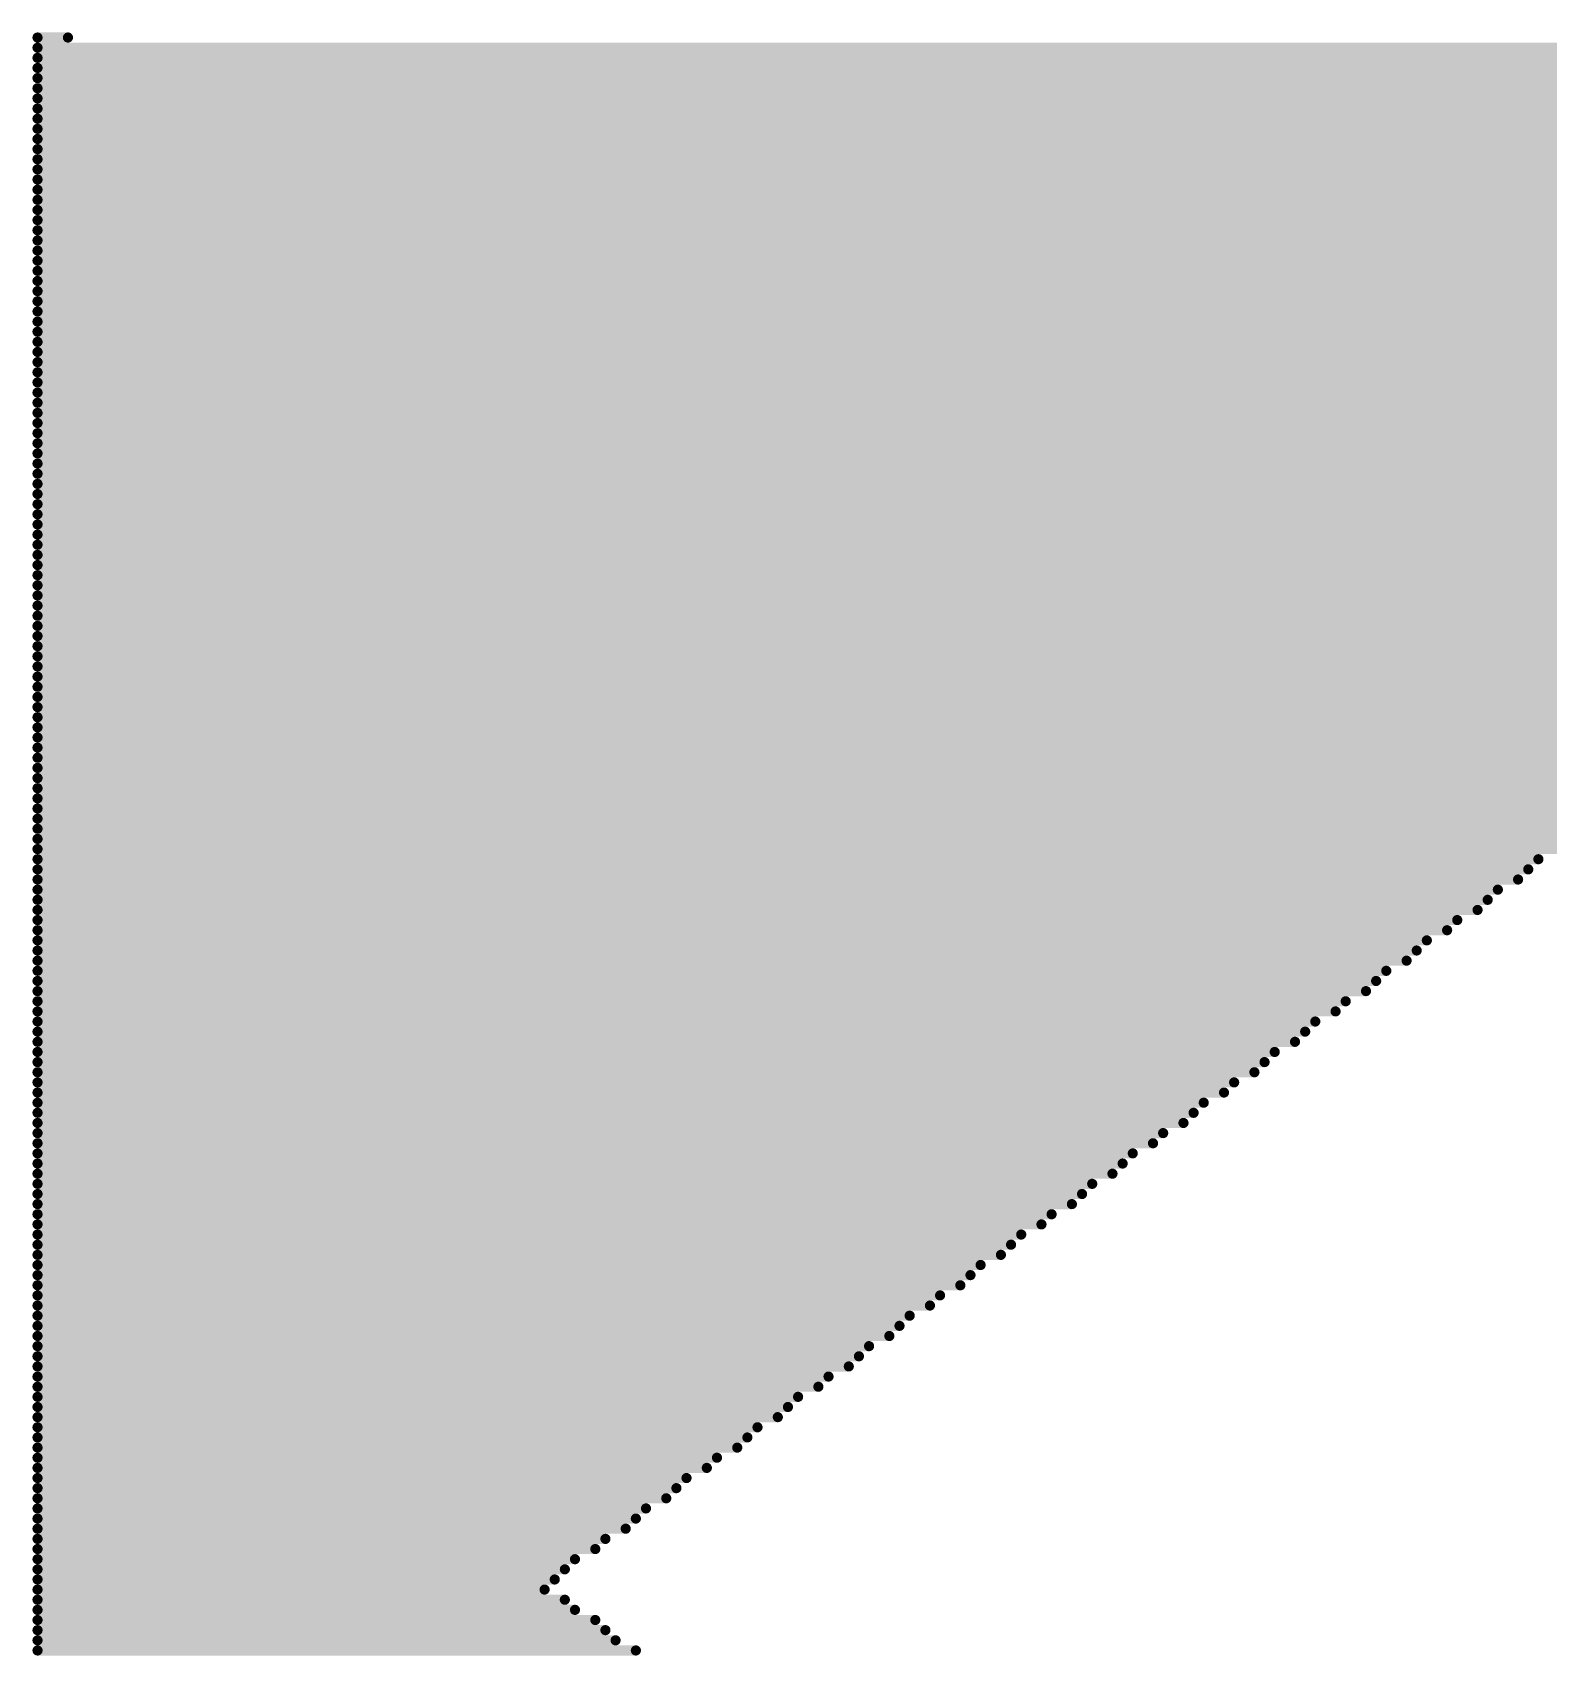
# Model space of a CAD drawing. Header units: millimetres. Extents: x 56 to 179, y 42 to 122.
# Drawn here: x 66.77 to 70.236, y 90.888 to 94.599 of the extents above; entities that cross this region are included whole.
import ezdxf

# ---------------------------------------------------------------- set-up
doc = ezdxf.new("R2010")
doc.units = ezdxf.units.MM
for name, color, linetype in [('BottomLayer', 5, 'Continuous'), ('MultiLayer', 9, 'Continuous'), ('TopLayer', 1, 'Continuous'), ('TopOverlay', 2, 'Continuous'), ('ViaHoleLayer', 16, 'Continuous')]:
    doc.layers.add(name, color=color, linetype=linetype)

msp = doc.modelspace()

# ---------------------------------------------------------------- linework, layer by layer
at = {"layer": 'BottomLayer', "const_width": 0.25}
msp.add_lwpolyline([(67.875, 92, 1), (68.125, 92, 1)], format="xyb", close=True, dxfattribs=at)
at = {"layer": 'MultiLayer', "const_width": 0.25}
msp.add_lwpolyline([(67.875, 92, 1), (68.125, 92, 1)], format="xyb", close=True, dxfattribs=at)
at = {"layer": 'TopLayer', "const_width": 0.25}
msp.add_lwpolyline([(67.875, 92, 1), (68.125, 92, 1)], format="xyb", close=True, dxfattribs=at)
at = {"layer": 'TopOverlay', "const_width": 0.0232}
for points in [[(66.7812, 94.587), (66.8508, 94.587)], [(66.7812, 94.5638), (77.9816, 94.5638)], [(66.7812, 94.5406), (77.9816, 94.5406)], [(66.7812, 94.5175), (77.9816, 94.5175)], [(66.7812, 94.4943), (77.9816, 94.4943)], [(66.7812, 94.4711), (77.9816, 94.4711)], [(66.7812, 94.4479), (77.9816, 94.4479)], [(66.7812, 94.4247), (77.9816, 94.4247)], [(66.7812, 94.4015), (77.9816, 94.4015)], [(66.7812, 94.3783), (77.9816, 94.3783)], [(66.7812, 94.3551), (77.9816, 94.3551)], [(66.7812, 94.3319), (77.9816, 94.3319)], [(66.7812, 94.3088), (77.9816, 94.3088)], [(66.7812, 94.2856), (72.393, 94.2856)], [(66.7812, 94.2624), (72.3698, 94.2624)], [(66.7812, 94.2392), (72.3234, 94.2392)], [(66.7812, 94.216), (72.3003, 94.216)], [(66.7812, 94.1928), (72.2539, 94.1928)], [(66.7812, 94.1696), (72.2307, 94.1696)], [(66.7812, 94.1464), (72.2075, 94.1464)], [(66.7812, 94.1232), (72.1611, 94.1232)], [(66.7812, 94.1), (72.1379, 94.1)], [(66.7812, 94.0769), (72.1147, 94.0769)], [(66.7812, 94.0537), (72.0684, 94.0537)], [(66.7812, 94.0305), (72.0452, 94.0305)], [(66.7812, 94.0073), (71.9988, 94.0073)], [(66.7812, 93.9841), (71.9756, 93.9841)], [(66.7812, 93.9609), (71.9524, 93.9609)], [(66.7812, 93.9377), (71.906, 93.9377)], [(66.7812, 93.9145), (71.8829, 93.9145)], [(66.7812, 93.8913), (71.8597, 93.8913)], [(66.7812, 93.8682), (71.8133, 93.8682)], [(66.7812, 93.845), (71.7901, 93.845)], [(66.7812, 93.8218), (71.7437, 93.8218)], [(66.7812, 93.7986), (71.7205, 93.7986)], [(66.7812, 93.7754), (71.6973, 93.7754)], [(66.7812, 93.7522), (71.651, 93.7522)], [(66.7812, 93.729), (71.6278, 93.729)], [(66.7812, 93.7058), (71.6046, 93.7058)], [(66.7812, 93.6826), (71.5582, 93.6826)], [(66.7812, 93.6595), (71.535, 93.6595)], [(66.7812, 93.6363), (71.4886, 93.6363)], [(66.7812, 93.6131), (71.4654, 93.6131)], [(66.7812, 93.5899), (71.4423, 93.5899)], [(66.7812, 93.5667), (71.3959, 93.5667)], [(66.7812, 93.5435), (71.3727, 93.5435)], [(66.7812, 93.5203), (71.3495, 93.5203)], [(66.7812, 93.4971), (71.3031, 93.4971)], [(66.7812, 93.4739), (71.2799, 93.4739)], [(66.7812, 93.4507), (71.2336, 93.4507)], [(66.7812, 93.4276), (71.2104, 93.4276)], [(66.7812, 93.4044), (71.1872, 93.4044)], [(66.7812, 93.3812), (71.1408, 93.3812)], [(66.7812, 93.358), (71.1176, 93.358)], [(66.7812, 93.3348), (71.0944, 93.3348)], [(66.7812, 93.3116), (71.048, 93.3116)], [(66.7812, 93.2884), (71.0248, 93.2884)], [(66.7812, 93.2652), (70.9785, 93.2652)], [(66.7812, 93.242), (70.9553, 93.242)], [(66.7812, 93.2189), (70.9321, 93.2189)], [(66.7812, 93.1957), (70.8857, 93.1957)], [(66.7812, 93.1725), (70.8625, 93.1725)], [(66.7812, 93.1493), (70.8393, 93.1493)], [(66.7812, 93.1261), (70.7929, 93.1261)], [(66.7812, 93.1029), (70.7698, 93.1029)], [(66.7812, 93.0797), (70.7234, 93.0797)], [(66.7812, 93.0565), (70.7002, 93.0565)], [(66.7812, 93.0333), (70.677, 93.0333)], [(66.7812, 93.0101), (70.6306, 93.0101)], [(66.7812, 92.987), (70.6074, 92.987)], [(66.7812, 92.9638), (70.5843, 92.9638)], [(66.7812, 92.9406), (70.5379, 92.9406)], [(66.7812, 92.9174), (70.5147, 92.9174)], [(66.7812, 92.8942), (70.4683, 92.8942)], [(66.7812, 92.871), (70.4451, 92.871)], [(66.7812, 92.8478), (70.4219, 92.8478)], [(66.7812, 92.8246), (70.3755, 92.8246)], [(66.7812, 92.8014), (70.3524, 92.8014)], [(66.7812, 92.7783), (70.3292, 92.7783)], [(66.7812, 92.7551), (70.2828, 92.7551)], [(66.7812, 92.7319), (70.2596, 92.7319)], [(66.7812, 92.7087), (70.2132, 92.7087)], [(66.7812, 92.6855), (70.19, 92.6855)], [(66.7812, 92.6623), (70.1668, 92.6623)], [(66.7812, 92.6391), (70.1205, 92.6391)], [(66.7812, 92.6159), (70.0973, 92.6159)], [(66.7812, 92.5927), (70.0741, 92.5927)], [(66.7812, 92.5696), (70.0277, 92.5696)], [(66.7812, 92.5464), (70.0045, 92.5464)], [(66.7812, 92.5232), (69.9581, 92.5232)], [(66.7812, 92.5), (69.935, 92.5)], [(66.7812, 92.4768), (69.9118, 92.4768)], [(66.7812, 92.4536), (69.8654, 92.4536)], [(66.7812, 92.4304), (69.8422, 92.4304)], [(66.7812, 92.4072), (69.819, 92.4072)], [(66.7812, 92.384), (69.7726, 92.384)], [(66.7812, 92.3608), (69.7494, 92.3608)], [(66.7812, 92.3377), (69.7031, 92.3377)], [(66.7812, 92.3145), (69.6799, 92.3145)], [(66.7812, 92.2913), (69.6567, 92.2913)], [(66.7812, 92.2681), (69.6103, 92.2681)], [(66.7812, 92.2449), (69.5871, 92.2449)], [(66.7812, 92.2217), (69.5639, 92.2217)], [(66.7812, 92.1985), (69.5175, 92.1985)], [(66.7812, 92.1753), (69.4944, 92.1753)], [(66.7812, 92.1521), (69.448, 92.1521)], [(66.7812, 92.129), (69.4248, 92.129)], [(66.7812, 92.1058), (69.4016, 92.1058)], [(66.7812, 92.0826), (69.3552, 92.0826)], [(66.7812, 92.0594), (69.332, 92.0594)], [(66.7812, 92.0362), (69.2857, 92.0362)], [(66.7812, 92.013), (69.2625, 92.013)], [(66.7812, 91.9898), (69.2393, 91.9898)], [(66.7812, 91.9666), (69.1929, 91.9666)], [(66.7812, 91.9434), (69.1697, 91.9434)], [(66.7812, 91.9203), (69.1465, 91.9203)], [(66.7812, 91.8971), (69.1001, 91.8971)], [(66.7812, 91.8739), (69.0769, 91.8739)], [(66.7812, 91.8507), (69.0306, 91.8507)], [(66.7812, 91.8275), (69.0074, 91.8275)], [(66.7812, 91.8043), (68.9842, 91.8043)], [(66.7812, 91.7811), (68.9378, 91.7811)], [(66.7812, 91.7579), (68.9146, 91.7579)], [(66.7812, 91.7347), (68.8914, 91.7347)], [(66.7812, 91.7116), (68.845, 91.7116)], [(66.7812, 91.6884), (68.8219, 91.6884)], [(66.7812, 91.6652), (68.7755, 91.6652)], [(66.7812, 91.642), (68.7523, 91.642)], [(66.7812, 91.6188), (68.7291, 91.6188)], [(66.7812, 91.5956), (68.6827, 91.5956)], [(66.7812, 91.5724), (68.6595, 91.5724)], [(66.7812, 91.5492), (68.6363, 91.5492)], [(66.7812, 91.526), (68.59, 91.526)], [(66.7812, 91.5028), (68.5668, 91.5028)], [(66.7812, 91.4797), (68.5204, 91.4797)], [(66.7812, 91.4565), (68.4972, 91.4565)], [(66.7812, 91.4333), (68.474, 91.4333)], [(66.7812, 91.4101), (68.4276, 91.4101)], [(66.7812, 91.3869), (68.4045, 91.3869)], [(66.7812, 91.3637), (68.3813, 91.3637)], [(66.7812, 91.3405), (68.3349, 91.3405)], [(66.7812, 91.3173), (68.3117, 91.3173)], [(66.7812, 91.2941), (68.2653, 91.2941)], [(66.7812, 91.271), (68.2421, 91.271)], [(66.7812, 91.2478), (68.2189, 91.2478)], [(66.7812, 91.2246), (68.1726, 91.2246)], [(66.7812, 91.2014), (68.1494, 91.2014)], [(66.7812, 91.1782), (68.1262, 91.1782)], [(66.7812, 91.155), (68.0798, 91.155)], [(66.7812, 91.1318), (68.0566, 91.1318)], [(66.7812, 91.1086), (68.0102, 91.1086)], [(66.7812, 91.0854), (67.987, 91.0854)], [(66.7812, 91.0622), (67.9639, 91.0622)], [(66.7812, 91.0391), (67.9407, 91.0391)], [(66.7812, 91.0159), (67.987, 91.0159)], [(66.7812, 90.9927), (68.0102, 90.9927)], [(66.7812, 90.9695), (68.0566, 90.9695)], [(66.7812, 90.9463), (68.0798, 90.9463)], [(66.7812, 90.9231), (68.103, 90.9231)], [(66.7812, 90.8999), (68.1494, 90.8999)]]:
    msp.add_lwpolyline(points, dxfattribs=at)
at = {"layer": 'TopOverlay', "const_width": 0.0116}
for points in [[(66.7754, 94.587, 1), (66.787, 94.587, 1)], [(66.7754, 94.5638, 1), (66.787, 94.5638, 1)], [(66.845, 94.587, 1), (66.8566, 94.587, 1)], [(66.7754, 94.5406, 1), (66.787, 94.5406, 1)], [(66.7754, 94.5175, 1), (66.787, 94.5175, 1)], [(66.7754, 94.4943, 1), (66.787, 94.4943, 1)], [(66.7754, 94.4711, 1), (66.787, 94.4711, 1)], [(66.7754, 94.4479, 1), (66.787, 94.4479, 1)], [(66.7754, 94.4247, 1), (66.787, 94.4247, 1)], [(66.7754, 94.4015, 1), (66.787, 94.4015, 1)], [(66.7754, 94.3783, 1), (66.787, 94.3783, 1)], [(66.7754, 94.3551, 1), (66.787, 94.3551, 1)], [(66.7754, 94.3319, 1), (66.787, 94.3319, 1)], [(66.7754, 94.3088, 1), (66.787, 94.3088, 1)], [(66.7754, 94.2856, 1), (66.787, 94.2856, 1)], [(66.7754, 94.2624, 1), (66.787, 94.2624, 1)], [(66.7754, 94.2392, 1), (66.787, 94.2392, 1)], [(66.7754, 94.216, 1), (66.787, 94.216, 1)], [(66.7754, 94.1928, 1), (66.787, 94.1928, 1)], [(66.7754, 94.1696, 1), (66.787, 94.1696, 1)], [(66.7754, 94.1464, 1), (66.787, 94.1464, 1)], [(66.7754, 94.1232, 1), (66.787, 94.1232, 1)], [(66.7754, 94.1, 1), (66.787, 94.1, 1)], [(66.7754, 94.0769, 1), (66.787, 94.0769, 1)], [(66.7754, 94.0537, 1), (66.787, 94.0537, 1)], [(66.7754, 94.0305, 1), (66.787, 94.0305, 1)], [(66.7754, 94.0073, 1), (66.787, 94.0073, 1)], [(66.7754, 93.9841, 1), (66.787, 93.9841, 1)], [(66.7754, 93.9609, 1), (66.787, 93.9609, 1)], [(66.7754, 93.9377, 1), (66.787, 93.9377, 1)], [(66.7754, 93.9145, 1), (66.787, 93.9145, 1)], [(66.7754, 93.8913, 1), (66.787, 93.8913, 1)], [(66.7754, 93.8682, 1), (66.787, 93.8682, 1)], [(66.7754, 93.845, 1), (66.787, 93.845, 1)], [(66.7754, 93.8218, 1), (66.787, 93.8218, 1)], [(66.7754, 93.7986, 1), (66.787, 93.7986, 1)], [(66.7754, 93.7754, 1), (66.787, 93.7754, 1)], [(66.7754, 93.7522, 1), (66.787, 93.7522, 1)], [(66.7754, 93.729, 1), (66.787, 93.729, 1)], [(66.7754, 93.7058, 1), (66.787, 93.7058, 1)], [(66.7754, 93.6826, 1), (66.787, 93.6826, 1)], [(66.7754, 93.6595, 1), (66.787, 93.6595, 1)], [(66.7754, 93.6363, 1), (66.787, 93.6363, 1)], [(66.7754, 93.6131, 1), (66.787, 93.6131, 1)], [(66.7754, 93.5899, 1), (66.787, 93.5899, 1)], [(66.7754, 93.5667, 1), (66.787, 93.5667, 1)], [(66.7754, 93.5435, 1), (66.787, 93.5435, 1)], [(66.7754, 93.5203, 1), (66.787, 93.5203, 1)], [(66.7754, 93.4971, 1), (66.787, 93.4971, 1)], [(66.7754, 93.4739, 1), (66.787, 93.4739, 1)], [(66.7754, 93.4507, 1), (66.787, 93.4507, 1)], [(66.7754, 93.4276, 1), (66.787, 93.4276, 1)], [(66.7754, 93.4044, 1), (66.787, 93.4044, 1)], [(66.7754, 93.3812, 1), (66.787, 93.3812, 1)], [(66.7754, 93.358, 1), (66.787, 93.358, 1)], [(66.7754, 93.3348, 1), (66.787, 93.3348, 1)], [(66.7754, 93.3116, 1), (66.787, 93.3116, 1)], [(66.7754, 93.2884, 1), (66.787, 93.2884, 1)], [(66.7754, 93.2652, 1), (66.787, 93.2652, 1)], [(66.7754, 93.242, 1), (66.787, 93.242, 1)], [(66.7754, 93.2189, 1), (66.787, 93.2189, 1)], [(66.7754, 93.1957, 1), (66.787, 93.1957, 1)], [(66.7754, 93.1725, 1), (66.787, 93.1725, 1)], [(66.7754, 93.1493, 1), (66.787, 93.1493, 1)], [(66.7754, 93.1261, 1), (66.787, 93.1261, 1)], [(66.7754, 93.1029, 1), (66.787, 93.1029, 1)], [(66.7754, 93.0797, 1), (66.787, 93.0797, 1)], [(66.7754, 93.0565, 1), (66.787, 93.0565, 1)], [(66.7754, 93.0333, 1), (66.787, 93.0333, 1)], [(66.7754, 93.0101, 1), (66.787, 93.0101, 1)], [(66.7754, 92.987, 1), (66.787, 92.987, 1)], [(66.7754, 92.9638, 1), (66.787, 92.9638, 1)], [(66.7754, 92.9406, 1), (66.787, 92.9406, 1)], [(66.7754, 92.9174, 1), (66.787, 92.9174, 1)], [(66.7754, 92.8942, 1), (66.787, 92.8942, 1)], [(66.7754, 92.871, 1), (66.787, 92.871, 1)], [(66.7754, 92.8478, 1), (66.787, 92.8478, 1)], [(66.7754, 92.8246, 1), (66.787, 92.8246, 1)], [(66.7754, 92.8014, 1), (66.787, 92.8014, 1)], [(66.7754, 92.7783, 1), (66.787, 92.7783, 1)], [(66.7754, 92.7551, 1), (66.787, 92.7551, 1)], [(66.7754, 92.7319, 1), (66.787, 92.7319, 1)], [(66.7754, 92.7087, 1), (66.787, 92.7087, 1)], [(70.2074, 92.7087, 1), (70.219, 92.7087, 1)], [(66.7754, 92.6855, 1), (66.787, 92.6855, 1)], [(70.1842, 92.6855, 1), (70.1958, 92.6855, 1)], [(66.7754, 92.6623, 1), (66.787, 92.6623, 1)], [(66.7754, 92.6391, 1), (66.787, 92.6391, 1)], [(70.1147, 92.6391, 1), (70.1263, 92.6391, 1)], [(70.161, 92.6623, 1), (70.1726, 92.6623, 1)], [(66.7754, 92.6159, 1), (66.787, 92.6159, 1)], [(70.0915, 92.6159, 1), (70.1031, 92.6159, 1)], [(66.7754, 92.5927, 1), (66.787, 92.5927, 1)], [(66.7754, 92.5696, 1), (66.787, 92.5696, 1)], [(70.0219, 92.5696, 1), (70.0335, 92.5696, 1)], [(70.0683, 92.5927, 1), (70.0799, 92.5927, 1)], [(66.7754, 92.5464, 1), (66.787, 92.5464, 1)], [(66.7754, 92.5232, 1), (66.787, 92.5232, 1)], [(69.9523, 92.5232, 1), (69.9639, 92.5232, 1)], [(69.9987, 92.5464, 1), (70.0103, 92.5464, 1)], [(66.7754, 92.5, 1), (66.787, 92.5, 1)], [(69.9292, 92.5, 1), (69.9407, 92.5, 1)], [(66.7754, 92.4768, 1), (66.787, 92.4768, 1)], [(66.7754, 92.4536, 1), (66.787, 92.4536, 1)], [(69.8596, 92.4536, 1), (69.8712, 92.4536, 1)], [(69.906, 92.4768, 1), (69.9176, 92.4768, 1)], [(66.7754, 92.4304, 1), (66.787, 92.4304, 1)], [(69.8364, 92.4304, 1), (69.848, 92.4304, 1)], [(66.7754, 92.4072, 1), (66.787, 92.4072, 1)], [(66.7754, 92.384, 1), (66.787, 92.384, 1)], [(69.7668, 92.384, 1), (69.7784, 92.384, 1)], [(69.8132, 92.4072, 1), (69.8248, 92.4072, 1)], [(66.7754, 92.3608, 1), (66.787, 92.3608, 1)], [(66.7754, 92.3377, 1), (66.787, 92.3377, 1)], [(69.6973, 92.3377, 1), (69.7089, 92.3377, 1)], [(69.7436, 92.3608, 1), (69.7552, 92.3608, 1)], [(66.7754, 92.3145, 1), (66.787, 92.3145, 1)], [(69.6741, 92.3145, 1), (69.6857, 92.3145, 1)], [(66.7754, 92.2913, 1), (66.787, 92.2913, 1)], [(66.7754, 92.2681, 1), (66.787, 92.2681, 1)], [(69.6045, 92.2681, 1), (69.6161, 92.2681, 1)], [(69.6509, 92.2913, 1), (69.6625, 92.2913, 1)], [(66.7754, 92.2449, 1), (66.787, 92.2449, 1)], [(69.5813, 92.2449, 1), (69.5929, 92.2449, 1)], [(66.7754, 92.2217, 1), (66.787, 92.2217, 1)], [(66.7754, 92.1985, 1), (66.787, 92.1985, 1)], [(69.5117, 92.1985, 1), (69.5233, 92.1985, 1)], [(69.5581, 92.2217, 1), (69.5697, 92.2217, 1)], [(66.7754, 92.1753, 1), (66.787, 92.1753, 1)], [(66.7754, 92.1521, 1), (66.787, 92.1521, 1)], [(69.4422, 92.1521, 1), (69.4538, 92.1521, 1)], [(69.4886, 92.1753, 1), (69.5001, 92.1753, 1)], [(66.7754, 92.129, 1), (66.787, 92.129, 1)], [(69.419, 92.129, 1), (69.4306, 92.129, 1)], [(66.7754, 92.1058, 1), (66.787, 92.1058, 1)], [(66.7754, 92.0826, 1), (66.787, 92.0826, 1)], [(69.3494, 92.0826, 1), (69.361, 92.0826, 1)], [(69.3958, 92.1058, 1), (69.4074, 92.1058, 1)], [(66.7754, 92.0594, 1), (66.787, 92.0594, 1)], [(69.3262, 92.0594, 1), (69.3378, 92.0594, 1)], [(66.7754, 92.0362, 1), (66.787, 92.0362, 1)], [(66.7754, 92.013, 1), (66.787, 92.013, 1)], [(69.2567, 92.013, 1), (69.2683, 92.013, 1)], [(69.2799, 92.0362, 1), (69.2914, 92.0362, 1)], [(66.7754, 91.9898, 1), (66.787, 91.9898, 1)], [(66.7754, 91.9666, 1), (66.787, 91.9666, 1)], [(69.1871, 91.9666, 1), (69.1987, 91.9666, 1)], [(69.2335, 91.9898, 1), (69.2451, 91.9898, 1)], [(66.7754, 91.9434, 1), (66.787, 91.9434, 1)], [(69.1639, 91.9434, 1), (69.1755, 91.9434, 1)], [(66.7754, 91.9203, 1), (66.787, 91.9203, 1)], [(66.7754, 91.8971, 1), (66.787, 91.8971, 1)], [(69.0943, 91.8971, 1), (69.1059, 91.8971, 1)], [(69.1407, 91.9203, 1), (69.1523, 91.9203, 1)], [(66.7754, 91.8739, 1), (66.787, 91.8739, 1)], [(69.0711, 91.8739, 1), (69.0827, 91.8739, 1)], [(66.7754, 91.8507, 1), (66.787, 91.8507, 1)], [(66.7754, 91.8275, 1), (66.787, 91.8275, 1)], [(69.0016, 91.8275, 1), (69.0132, 91.8275, 1)], [(69.0248, 91.8507, 1), (69.0364, 91.8507, 1)], [(66.7754, 91.8043, 1), (66.787, 91.8043, 1)], [(66.7754, 91.7811, 1), (66.787, 91.7811, 1)], [(68.932, 91.7811, 1), (68.9436, 91.7811, 1)], [(68.9784, 91.8043, 1), (68.99, 91.8043, 1)], [(66.7754, 91.7579, 1), (66.787, 91.7579, 1)], [(68.9088, 91.7579, 1), (68.9204, 91.7579, 1)], [(66.7754, 91.7347, 1), (66.787, 91.7347, 1)], [(66.7754, 91.7116, 1), (66.787, 91.7116, 1)], [(68.8393, 91.7116, 1), (68.8508, 91.7116, 1)], [(68.8856, 91.7347, 1), (68.8972, 91.7347, 1)], [(66.7754, 91.6884, 1), (66.787, 91.6884, 1)], [(68.8161, 91.6884, 1), (68.8277, 91.6884, 1)], [(66.7754, 91.6652, 1), (66.787, 91.6652, 1)], [(66.7754, 91.642, 1), (66.787, 91.642, 1)], [(68.7465, 91.642, 1), (68.7581, 91.642, 1)], [(68.7697, 91.6652, 1), (68.7813, 91.6652, 1)], [(66.7754, 91.6188, 1), (66.787, 91.6188, 1)], [(66.7754, 91.5956, 1), (66.787, 91.5956, 1)], [(68.6769, 91.5956, 1), (68.6885, 91.5956, 1)], [(68.7233, 91.6188, 1), (68.7349, 91.6188, 1)], [(66.7754, 91.5724, 1), (66.787, 91.5724, 1)], [(68.6537, 91.5724, 1), (68.6653, 91.5724, 1)], [(66.7754, 91.5492, 1), (66.787, 91.5492, 1)], [(66.7754, 91.526, 1), (66.787, 91.526, 1)], [(68.5842, 91.526, 1), (68.5958, 91.526, 1)], [(68.6306, 91.5492, 1), (68.6421, 91.5492, 1)], [(66.7754, 91.5028, 1), (66.787, 91.5028, 1)], [(68.561, 91.5028, 1), (68.5726, 91.5028, 1)], [(66.7754, 91.4797, 1), (66.787, 91.4797, 1)], [(66.7754, 91.4565, 1), (66.787, 91.4565, 1)], [(68.4914, 91.4565, 1), (68.503, 91.4565, 1)], [(68.5146, 91.4797, 1), (68.5262, 91.4797, 1)], [(66.7754, 91.4333, 1), (66.787, 91.4333, 1)], [(66.7754, 91.4101, 1), (66.787, 91.4101, 1)], [(68.4218, 91.4101, 1), (68.4334, 91.4101, 1)], [(68.4682, 91.4333, 1), (68.4798, 91.4333, 1)], [(66.7754, 91.3869, 1), (66.787, 91.3869, 1)], [(68.3987, 91.3869, 1), (68.4102, 91.3869, 1)], [(66.7754, 91.3637, 1), (66.787, 91.3637, 1)], [(66.7754, 91.3405, 1), (66.787, 91.3405, 1)], [(68.3291, 91.3405, 1), (68.3407, 91.3405, 1)], [(68.3755, 91.3637, 1), (68.3871, 91.3637, 1)], [(66.7754, 91.3173, 1), (66.787, 91.3173, 1)], [(68.3059, 91.3173, 1), (68.3175, 91.3173, 1)], [(66.7754, 91.2941, 1), (66.787, 91.2941, 1)], [(66.7754, 91.271, 1), (66.787, 91.271, 1)], [(68.2363, 91.271, 1), (68.2479, 91.271, 1)], [(68.2595, 91.2941, 1), (68.2711, 91.2941, 1)], [(66.7754, 91.2478, 1), (66.787, 91.2478, 1)], [(66.7754, 91.2246, 1), (66.787, 91.2246, 1)], [(68.1668, 91.2246, 1), (68.1784, 91.2246, 1)], [(68.2131, 91.2478, 1), (68.2247, 91.2478, 1)], [(66.7754, 91.2014, 1), (66.787, 91.2014, 1)], [(68.1436, 91.2014, 1), (68.1552, 91.2014, 1)], [(66.7754, 91.1782, 1), (66.787, 91.1782, 1)], [(66.7754, 91.155, 1), (66.787, 91.155, 1)], [(68.074, 91.155, 1), (68.0856, 91.155, 1)], [(68.1204, 91.1782, 1), (68.132, 91.1782, 1)], [(66.7754, 91.1318, 1), (66.787, 91.1318, 1)], [(68.0508, 91.1318, 1), (68.0624, 91.1318, 1)], [(66.7754, 91.1086, 1), (66.787, 91.1086, 1)], [(66.7754, 91.0854, 1), (66.787, 91.0854, 1)], [(67.9813, 91.0854, 1), (67.9928, 91.0854, 1)], [(68.0044, 91.1086, 1), (68.016, 91.1086, 1)], [(66.7754, 91.0622, 1), (66.787, 91.0622, 1)], [(66.7754, 91.0391, 1), (66.787, 91.0391, 1)], [(67.9349, 91.0391, 1), (67.9465, 91.0391, 1)], [(67.9581, 91.0622, 1), (67.9697, 91.0622, 1)], [(66.7754, 91.0159, 1), (66.787, 91.0159, 1)], [(67.9812, 91.0159, 1), (67.9928, 91.0159, 1)], [(66.7754, 90.9927, 1), (66.787, 90.9927, 1)], [(66.7754, 90.9695, 1), (66.787, 90.9695, 1)], [(68.0044, 90.9927, 1), (68.016, 90.9927, 1)], [(68.0508, 90.9695, 1), (68.0624, 90.9695, 1)], [(66.7754, 90.9463, 1), (66.787, 90.9463, 1)], [(68.074, 90.9463, 1), (68.0856, 90.9463, 1)], [(66.7754, 90.9231, 1), (66.787, 90.9231, 1)], [(66.7754, 90.8999, 1), (66.787, 90.8999, 1)], [(68.0972, 90.9231, 1), (68.1088, 90.9231, 1)], [(68.1436, 90.8999, 1), (68.1552, 90.8999, 1)]]:
    msp.add_lwpolyline(points, format="xyb", close=True, dxfattribs=at)
at = {"layer": 'ViaHoleLayer', "const_width": 0.15}
msp.add_lwpolyline([(67.925, 92, 1), (68.075, 92, 1)], format="xyb", close=True, dxfattribs=at)

doc.saveas('drawing.dxf')
